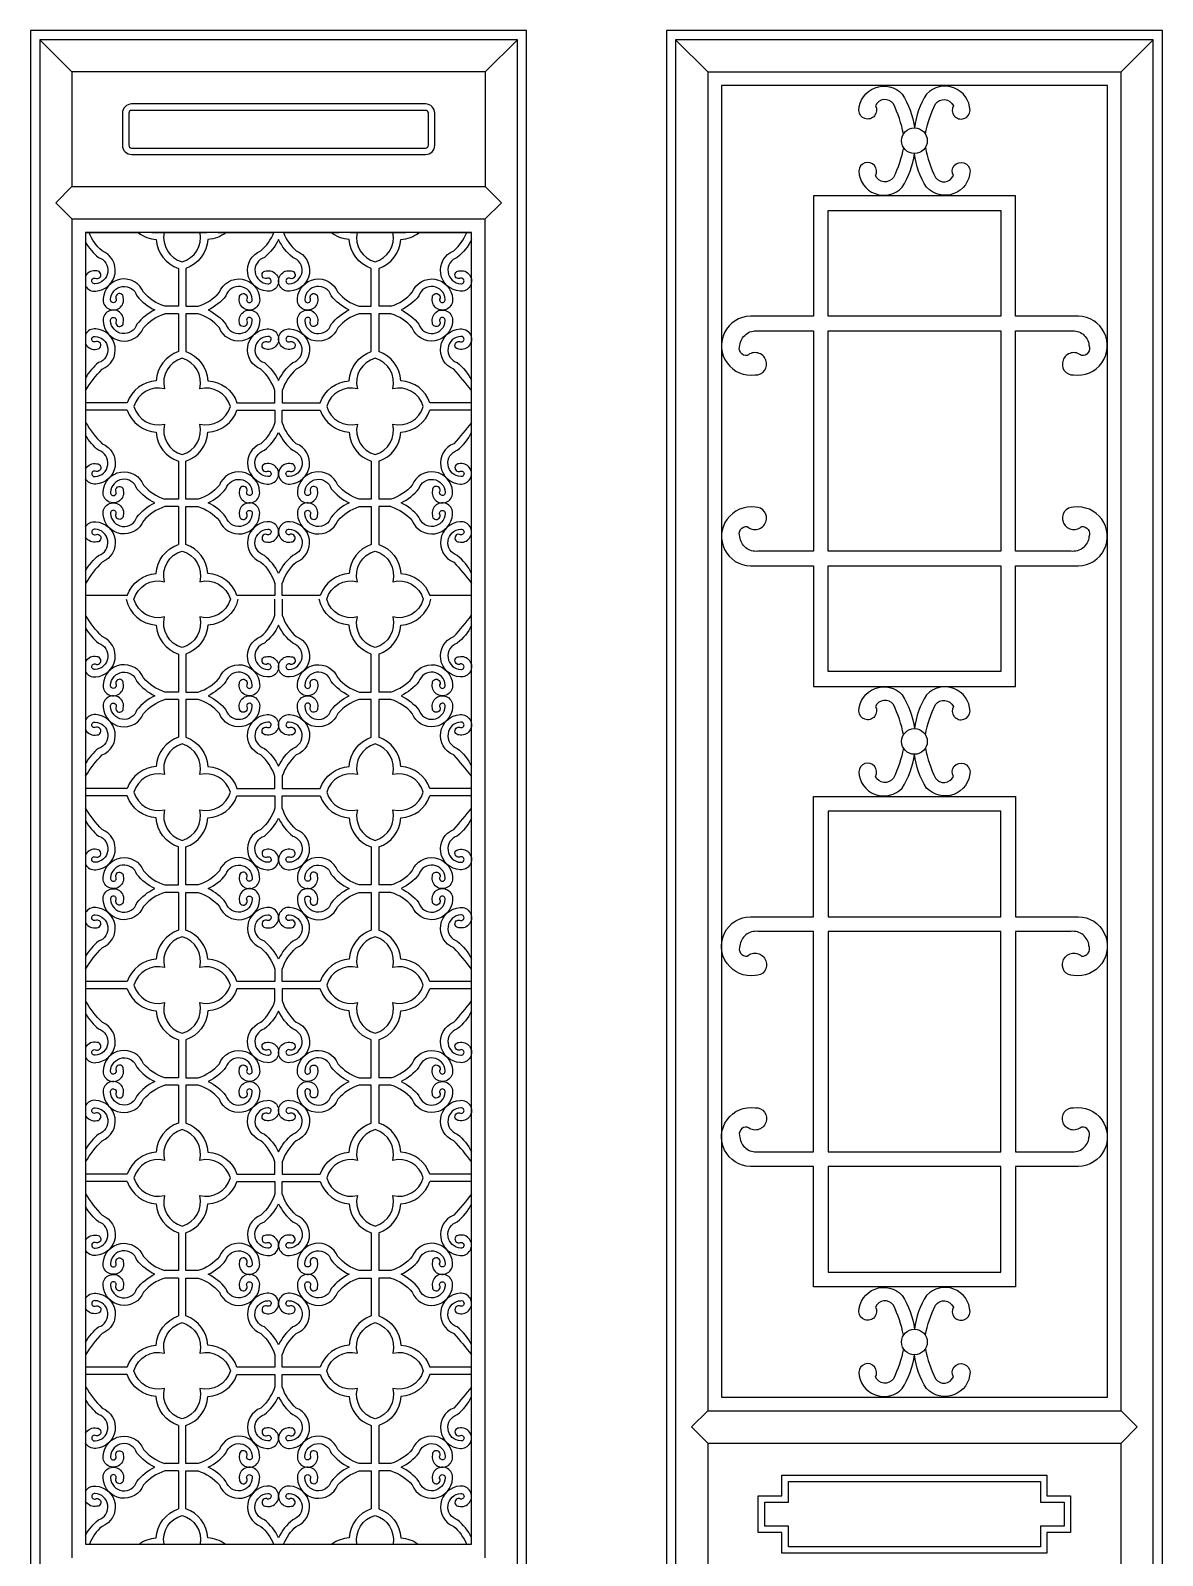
# Model space of a CAD drawing. Extents: x -66030 to 95157, y -13132 to 45879.
# Drawn here: x -45291 to -44059, y 32788 to 34449 of the extents above; entities that cross this region are included whole.
import ezdxf

# ---------------------------------------------------------------- set-up
doc = ezdxf.new("R2010")
doc.units = 0
doc.header["$LTSCALE"] = 100
doc.header["$MEASUREMENT"] = 0
for name, color, linetype in [('3', 11, 'CONTINUOUS'), ('4', 121, 'CONTINUOUS'), ('7', 105, 'CONTINUOUS')]:
    doc.layers.add(name, color=color, linetype=linetype)

msp = doc.modelspace()

# ---------------------------------------------------------------- linework, layer by layer
at = {"layer": '3'}
for p, q in [((-45281.3, 34438.9), (-45246.3, 34403.9)), ((-44796.3, 34403.9), (-44761.3, 34438.9)), ((-44589.2, 34438.9), (-44554.2, 34403.9)), ((-44104.2, 34403.9), (-44069.2, 34438.9)), ((-45246.3, 34278.9), (-45263.8, 34261.4)), ((-44796.3, 34278.9), (-44778.8, 34261.4)), ((-45263.8, 34261.4), (-45246.3, 34243.9)), ((-44796.3, 34243.9), (-44778.8, 34261.4)), ((-45231.3, 34228.9), (-45171.3, 34228.9)), ((-45159.3, 34228.9), (-45171.3, 34228.9)), ((-45159.3, 34228.9), (-45099.3, 34228.9)), ((-45087.3, 34228.9), (-45027.3, 34228.9)), ((-45015.3, 34228.9), (-44955.3, 34228.9)), ((-44943.3, 34228.9), (-44883.3, 34228.9)), ((-44871.3, 34228.9), (-44811.3, 34228.9)), ((-45130.4, 34189.9), (-45130.4, 34148.6)), ((-44912.3, 34189.9), (-44912.3, 34148.6)), ((-45130.4, 34148.6), (-45145.2, 34148.6)), ((-45130.4, 34140.5), (-45145.2, 34140.5)), ((-45130.4, 34140.5), (-45130.4, 34099.3)), ((-44899, 34148.6), (-44912.3, 34148.6)), ((-44912.3, 34140.5), (-44912.3, 34099.3)), ((-44899, 34140.5), (-44912.3, 34140.5)), ((-45186, 34043.6), (-45231.3, 34043.6)), ((-44811.3, 34043.6), (-44856.6, 34043.6)), ((-45186, 34035.5), (-45231.3, 34035.5)), ((-44811.3, 34035.5), (-44856.6, 34035.5)), ((-45130.4, 33979.9), (-45130.4, 33938.6)), ((-44912.3, 33979.9), (-44912.3, 33938.6)), ((-45130.4, 33938.6), (-45145.2, 33938.6)), ((-45130.4, 33930.5), (-45145.2, 33930.5)), ((-45130.4, 33930.5), (-45130.4, 33889.3)), ((-44899, 33938.6), (-44912.3, 33938.6)), ((-44912.3, 33930.5), (-44912.3, 33889.3)), ((-44899, 33930.5), (-44912.3, 33930.5)), ((-45186, 33833.6), (-45231.3, 33833.6)), ((-44811.3, 33833.6), (-44856.6, 33833.6)), ((-44912.3, 33769.9), (-44912.3, 33728.6)), ((-44235.2, 33750.8), (-44423.2, 33750.8)), ((-44899, 33728.6), (-44912.3, 33728.6)), ((-45130.4, 33720.5), (-45145.2, 33720.5)), ((-45130.4, 33720.5), (-45130.4, 33679.3)), ((-44912.3, 33720.5), (-44912.3, 33679.3)), ((-44899, 33720.5), (-44912.3, 33720.5)), ((-45186, 33623.6), (-45231.3, 33623.6)), ((-44811.3, 33623.6), (-44856.6, 33623.6)), ((-44811.3, 33615.5), (-44856.6, 33615.5)), ((-44235.2, 33599), (-44423.2, 33599)), ((-44912.3, 33559.9), (-44912.3, 33518.6)), ((-45130.4, 33510.5), (-45145.2, 33510.5)), ((-45130.4, 33510.5), (-45130.4, 33469.3)), ((-44899, 33518.6), (-44912.3, 33518.6)), ((-44899, 33510.5), (-44912.3, 33510.5)), ((-44912.3, 33510.5), (-44912.3, 33469.3)), ((-45186, 33413.6), (-45231.3, 33413.6)), ((-44811.3, 33413.6), (-44856.6, 33413.6)), ((-45186, 33405.5), (-45231.3, 33405.5)), ((-44811.3, 33405.5), (-44856.6, 33405.5)), ((-45130.4, 33349.9), (-45130.4, 33308.6)), ((-44912.3, 33349.9), (-44912.3, 33308.6)), ((-45130.4, 33308.6), (-45145.2, 33308.6)), ((-45130.4, 33300.5), (-45145.2, 33300.5)), ((-45130.4, 33300.5), (-45130.4, 33259.3)), ((-44899, 33308.6), (-44912.3, 33308.6)), ((-44899, 33300.5), (-44912.3, 33300.5)), ((-44912.3, 33300.5), (-44912.3, 33259.3)), ((-45186, 33203.6), (-45231.3, 33203.6)), ((-45186, 33195.5), (-45231.3, 33195.5)), ((-44811.3, 33203.6), (-44856.6, 33203.6)), ((-44811.3, 33195.5), (-44856.6, 33195.5)), ((-45130.4, 33139.9), (-45130.4, 33098.6)), ((-44912.3, 33139.9), (-44912.3, 33098.6)), ((-45130.4, 33098.6), (-45145.2, 33098.6)), ((-44899, 33098.6), (-44912.3, 33098.6)), ((-45130.4, 33090.5), (-45145.2, 33090.5)), ((-45130.4, 33090.5), (-45130.4, 33049.3)), ((-44899, 33090.5), (-44912.3, 33090.5)), ((-44912.3, 33090.5), (-44912.3, 33049.3)), ((-45186, 32993.6), (-45231.3, 32993.6)), ((-45186, 32985.5), (-45231.3, 32985.5)), ((-44811.3, 32993.6), (-44856.6, 32993.6)), ((-44811.3, 32985.5), (-44856.6, 32985.5)), ((-44571.7, 32928.4), (-44554.2, 32945.9)), ((-44104.2, 32945.9), (-44086.7, 32928.4)), ((-45130.4, 32929.9), (-45130.4, 32888.6)), ((-44912.3, 32929.9), (-44912.3, 32888.6)), ((-44554.2, 32910.9), (-44571.7, 32928.4)), ((-44104.2, 32910.9), (-44086.7, 32928.4)), ((-45130.4, 32888.6), (-45145.2, 32888.6)), ((-45130.4, 32880.5), (-45145.2, 32880.5)), ((-45130.4, 32880.5), (-45130.4, 32839.3)), ((-44899, 32888.6), (-44912.3, 32888.6)), ((-44912.3, 32880.5), (-44912.3, 32839.3)), ((-44899, 32880.5), (-44912.3, 32880.5))]:
    msp.add_line(p, q, dxfattribs=at)
for points in [[(-45281.3, 31878.9), (-44761.3, 31878.9), (-44761.3, 34438.9), (-45281.3, 34438.9)], [(-44589.2, 31878.9), (-44069.2, 31878.9), (-44069.2, 34438.9), (-44589.2, 34438.9)], [(-44423.2, 34137.9), (-44423.2, 34252.9), (-44235.2, 34252.9), (-44235.2, 34137.9)], [(-44423.2, 33881.9), (-44423.2, 34121.9), (-44235.2, 34121.9), (-44235.2, 33881.9)], [(-44423.2, 33468), (-44423.2, 33228), (-44235.2, 33228), (-44235.2, 33468)], [(-44423.2, 33212), (-44423.2, 33096.9), (-44235.2, 33096.9), (-44235.2, 33212)], [(-44185, 32875.9), (-44185, 32853.4), (-44159.2, 32853.4), (-44159.2, 32813.4), (-44185, 32813.4), (-44185, 32790.9), (-44473.4, 32790.9), (-44473.4, 32813.4), (-44499.2, 32813.4), (-44499.2, 32853.4), (-44473.4, 32853.4), (-44473.4, 32875.9)], [(-44192, 32868.9), (-44192, 32846.4), (-44166.2, 32846.4), (-44166.2, 32820.4), (-44192, 32820.4), (-44192, 32797.9), (-44466.4, 32797.9), (-44466.4, 32820.4), (-44492.2, 32820.4), (-44492.2, 32846.4), (-44466.4, 32846.4), (-44466.4, 32868.9)]]:
    msp.add_lwpolyline(points, close=True, dxfattribs=at)
for points in [[(-44341.1, 34336.3, 0.06382), (-44352.1, 34369.1, 0.574785), (-44371.6, 34367, -1.271414), (-44389.7, 34361.8, -0.669213), (-44342.5, 34379.7, -0.111592), (-44329.2, 34342.9)], [(-44317.3, 34336.3, -0.06382), (-44306.3, 34369.1, -0.574785), (-44286.8, 34367, 1.271414), (-44268.7, 34361.8, 0.669213), (-44315.9, 34379.7, 0.111592), (-44329.2, 34342.9, 0.119084)], [(-44341.1, 34321.5, -0.06382), (-44352.1, 34288.7, -0.574785), (-44371.6, 34290.9, 1.271414), (-44389.7, 34296, 0.669213), (-44342.5, 34278.2, 0.111592), (-44329.2, 34314.9)], [(-44317.3, 34321.5, 0.06382), (-44306.3, 34288.7, 0.574785), (-44286.8, 34290.9, -1.271414), (-44268.7, 34296, -0.669213), (-44315.9, 34278.2, -0.111592), (-44329.2, 34314.9, -0.119084)], [(-45231.3, 34170.7, 0.298785), (-45220.4, 34165.1, 0.803395), (-45213.5, 34209, -0.120483), (-45227.6, 34228.9)], [(-45174.2, 34228.9, 0.152301), (-45154.4, 34221.5, 0.305286), (-45130.4, 34189.9)], [(-45145.9, 34228.9, 0.392321), (-45126.3, 34197.1, 0.392321), (-45106.8, 34228.9, 0.392321)], [(-45078.4, 34228.9, -0.152301), (-45098.3, 34221.5, -0.305286), (-45122.3, 34189.9), (-45122.3, 34148.6), (-45109, 34148.6, 0.144679), (-45085.8, 34163.9, -0.803395), (-45041.9, 34157, -1.186993), (-45063.9, 34158.2, -1.306745), (-45056, 34156.4, 1.219827), (-45050, 34156.2, 0.838717), (-45078.6, 34160, -0.113963), (-45098, 34144.6, -0.113963), (-45078.6, 34129.1, 0.838717), (-45050, 34132.9, 1.219827), (-45056, 34132.7, -1.306745), (-45063.9, 34130.9, -1.186993), (-45041.9, 34132.1, -0.803395), (-45085.8, 34125.2, 0.147846), (-45109, 34140.5), (-45122.3, 34140.5), (-45122.3, 34099.3, -0.305286), (-45098.3, 34067.6, -0.305286), (-45066.6, 34043.6), (-45025.4, 34043.6), (-45025.4, 34056.9, 0.137558), (-45040.7, 34080.1, -0.803395), (-45033.7, 34124, -1.186993), (-45035, 34102, -1.306745), (-45033.2, 34109.9, 1.219827), (-45033, 34115.9, 0.838717), (-45036.8, 34087.3, -0.113963), (-45021.3, 34067.8, -0.113963), (-45005.9, 34087.3, 0.838717), (-45009.7, 34115.9, 1.219827), (-45009.5, 34109.9, -1.306745), (-45007.6, 34102, -1.186993), (-45008.9, 34124, -0.803395), (-45002, 34080.1, 0.137558), (-45017.3, 34056.9), (-45017.3, 34043.6), (-44976, 34043.6, -0.305286), (-44944.4, 34067.6, -0.305286), (-44920.4, 34099.3), (-44920.4, 34140.5), (-44933.7, 34140.5, 0.137558), (-44956.8, 34125.2, -0.803395), (-45000.8, 34132.1, -1.186993), (-44978.8, 34130.9, -1.306745), (-44986.6, 34132.7, 1.219827), (-44992.7, 34132.9, 0.838717), (-44964, 34129.1, -0.113963), (-44944.6, 34144.6, -0.113963), (-44964, 34160, 0.838717), (-44992.7, 34156.2, 1.219827), (-44986.6, 34156.4, -1.306745), (-44978.8, 34158.2, -1.186993), (-45000.8, 34157, -0.803395), (-44956.8, 34163.9, 0.137755), (-44933.7, 34148.6), (-44920.4, 34148.6), (-44920.4, 34189.9, -0.305286), (-44944.4, 34221.5, -0.152301), (-44964.2, 34228.9, -0.152301)], [(-45016.1, 34228.9, 0.120483), (-45002, 34209, -0.803395), (-45008.9, 34165.1, -1.186993), (-45007.6, 34187.1, -1.306745), (-45009.5, 34179.2, 1.219827), (-45009.7, 34173.2, 0.838717), (-45005.9, 34201.8, -0.113963), (-45021.3, 34221.3, -0.113963), (-45036.8, 34201.8, 0.838717), (-45033, 34173.2, 1.219827), (-45033.2, 34179.2, -1.306745), (-45035, 34187.1, -1.186993), (-45033.7, 34165.1, -0.803395), (-45040.7, 34209, 0.120483), (-45026.5, 34228.9)], [(-44935.9, 34228.9, 0.392321), (-44916.3, 34197.1, 0.392321), (-44896.8, 34228.9, 0.392321)], [(-44912.3, 34189.9, 0.305286), (-44888.3, 34221.5, 0.152301), (-44868.4, 34228.9, 0.152301)], [(-44811.3, 34221.3, -0.113963), (-44826.8, 34201.8, 0.838717), (-44823, 34173.2, 1.219827), (-44823.2, 34179.2, -1.306745), (-44825, 34187.1, -1.186993), (-44823.7, 34165.1, -0.803395), (-44830.7, 34209, 0.120483), (-44816.5, 34228.9, 0.120483)], [(-45231.3, 34218.4, 0.099179), (-45217.3, 34201.8, -0.838717), (-45221.1, 34173.2, -1.219827), (-45220.9, 34179.2, 1.306745), (-45219.1, 34187.1, 0.33091), (-45231.3, 34181.8, 0.33091)], [(-45145.2, 34148.6, -0.137558), (-45168.3, 34163.9, 0.803395), (-45212.2, 34157, 1.186993), (-45190.3, 34158.2, 1.306745), (-45198.1, 34156.4, -1.219827), (-45204.2, 34156.2, -0.838717), (-45175.5, 34160, 0.113963), (-45156.1, 34144.6, 0.113963), (-45175.5, 34129.1, -0.838717), (-45204.2, 34132.9, -1.219827), (-45198.1, 34132.7, 1.306745), (-45190.3, 34130.9, 1.186993), (-45212.2, 34132.1, 0.803395), (-45168.3, 34125.2, -0.137558), (-45145.2, 34140.5, -0.137558)], [(-44899, 34148.6, 0.137558), (-44875.8, 34163.9, -0.803395), (-44831.9, 34157, -1.186993), (-44853.9, 34158.2, -1.306745), (-44846, 34156.4, 1.219827), (-44840, 34156.2, 0.838717), (-44868.6, 34160, -0.113963), (-44888, 34144.6, -0.113963), (-44868.6, 34129.1, 0.838717), (-44840, 34132.9, 1.219827), (-44846, 34132.7, -1.306745), (-44853.9, 34130.9, -1.186993), (-44831.9, 34132.1, -0.803395), (-44875.8, 34125.2, 0.137558), (-44899, 34140.5, 0.137558)], [(-45231.3, 34056.9, -0.06093), (-45213.5, 34080.1, 0.803395), (-45220.4, 34124, 0.298785), (-45231.3, 34118.4, 0.298785)], [(-44811.3, 34056.9, 0.023158), (-44830.7, 34080.1, -0.803395), (-44823.7, 34124, -1.186993), (-44825, 34102, -1.306745), (-44823.2, 34109.9, 1.219827), (-44823, 34115.9, 0.838717), (-44826.8, 34087.3, -0.113963), (-44811.3, 34067.8)], [(-45231.3, 34107.3, 0.33091), (-45219.1, 34102, 1.306745), (-45220.9, 34109.9, -1.219827), (-45221.1, 34115.9, -0.838717), (-45217.3, 34087.3, 0.099179), (-45231.3, 34070.7)], [(-45130.4, 34099.3, 0.305286), (-45154.4, 34067.6, 0.305286), (-45186, 34043.6)], [(-44856.6, 34043.6, 0.305286), (-44888.3, 34067.6, 0.305286), (-44912.3, 34099.3)], [(-45186, 34035.5, 0.305286), (-45154.4, 34011.5, 0.305286), (-45130.4, 33979.9)], [(-44912.3, 33979.9, 0.305286), (-44888.3, 34011.5, 0.305286), (-44856.6, 34035.5, 0.305286)], [(-45231.3, 34022.2, 0.06093), (-45213.5, 33999, -0.803395), (-45220.4, 33955.1, -0.298785), (-45231.3, 33960.7, -0.298785)], [(-45231.3, 33971.8, -0.33091), (-45219.1, 33977.1, -1.306745), (-45220.9, 33969.2, 1.219827), (-45221.1, 33963.2, 0.838717), (-45217.3, 33991.8, -0.099179), (-45231.3, 34008.4)], [(-44811.3, 34022.2, -0.023158), (-44830.7, 33999, 0.803395), (-44823.7, 33955.1, 1.186993), (-44825, 33977.1, 1.306745), (-44823.2, 33969.2, -1.219827), (-44823, 33963.2, -0.838717), (-44826.8, 33991.8, 0.113963), (-44811.3, 34011.3)], [(-45145.2, 33930.5, 0.137558), (-45168.3, 33915.2, -0.803395), (-45212.2, 33922.1, -1.186993), (-45190.3, 33920.9, -1.306745), (-45198.1, 33922.7, 1.219827), (-45204.2, 33922.9, 0.838717), (-45175.5, 33919.1, -0.113963), (-45156.1, 33934.6, -0.113963), (-45175.5, 33950, 0.838717), (-45204.2, 33946.2, 1.219827), (-45198.1, 33946.4, -1.306745), (-45190.3, 33948.2, -1.186993), (-45212.2, 33947, -0.803395), (-45168.3, 33953.9, 0.137558), (-45145.2, 33938.6, 0.137558)], [(-44899, 33930.5, -0.137558), (-44875.8, 33915.2, 0.803395), (-44831.9, 33922.1, 1.186993), (-44853.9, 33920.9, 1.306745), (-44846, 33922.7, -1.219827), (-44840, 33922.9, -0.838717), (-44868.6, 33919.1, 0.113963), (-44888, 33934.6, 0.113963), (-44868.6, 33950, -0.838717), (-44840, 33946.2, -1.219827), (-44846, 33946.4, 1.306745), (-44853.9, 33948.2, 1.186993), (-44831.9, 33947, 0.803395), (-44875.8, 33953.9, -0.137558), (-44899, 33938.6, -0.137558)], [(-45231.3, 33908.4, -0.298785), (-45220.4, 33914, -0.803395), (-45213.5, 33870.1, 0.06093), (-45231.3, 33846.9)], [(-44811.3, 33857.8, 0.113963), (-44826.8, 33877.3, -0.838717), (-44823, 33905.9, -1.219827), (-44823.2, 33899.9, 1.306745), (-44825, 33892, 1.186993), (-44823.7, 33914, 0.803395), (-44830.7, 33870.1, -0.023158), (-44811.3, 33846.9)], [(-45231.3, 33860.7, -0.099179), (-45217.3, 33877.3, 0.838717), (-45221.1, 33905.9, 1.219827), (-45220.9, 33899.9, -1.306745), (-45219.1, 33892, -0.33091), (-45231.3, 33897.3, -0.33091)], [(-45186, 33833.6, -0.305286), (-45154.4, 33857.6, -0.305286), (-45130.4, 33889.3, -0.305286)], [(-44912.3, 33889.3, -0.305286), (-44888.3, 33857.6, -0.305286), (-44856.6, 33833.6)], [(-45187.1, 33829.6, 0.337804), (-45154.4, 33801.5, 0.305286), (-45130.4, 33769.9), (-45130.4, 33728.6), (-45145.2, 33728.6, -0.137558), (-45168.3, 33743.9, 0.803395), (-45212.2, 33737, 1.186993), (-45190.3, 33738.2, 1.306745), (-45198.1, 33736.4, -1.219827), (-45204.2, 33736.2, -0.838717), (-45175.5, 33740, 0.113963), (-45156.1, 33724.6, 0.113963), (-45175.5, 33709.1, -0.838717), (-45204.2, 33712.9, -1.219827), (-45198.1, 33712.7, 1.306745), (-45190.3, 33710.9, 1.186993), (-45212.2, 33712.1, 0.803395), (-45168.3, 33705.2, -0.137558), (-45145.2, 33720.5)], [(-45065.5, 33829.6, -0.337804), (-45098.3, 33801.5, -0.305286), (-45122.3, 33769.9), (-45122.3, 33728.6), (-45109, 33728.6, 0.144679), (-45085.8, 33743.9, -0.803395), (-45041.9, 33737, -1.186993), (-45063.9, 33738.2, -1.306745), (-45056, 33736.4, 1.219827), (-45050, 33736.2, 0.838717), (-45078.6, 33740, -0.113963), (-45098, 33724.6, -0.113963), (-45078.6, 33709.1, 0.838717), (-45050, 33712.9, 1.219827), (-45056, 33712.7, -1.306745), (-45063.9, 33710.9, -1.186993), (-45041.9, 33712.1, -0.803395), (-45085.8, 33705.2, 0.147846), (-45109, 33720.5), (-45122.3, 33720.5), (-45122.3, 33679.3, -0.305286), (-45098.3, 33647.6, -0.305286), (-45066.6, 33623.6), (-45025.4, 33623.6), (-45025.4, 33636.9, 0.137558), (-45040.7, 33660.1, -0.803395), (-45033.7, 33704, -1.186993), (-45035, 33682, -1.306745), (-45033.2, 33689.9, 1.219827), (-45033, 33695.9, 0.838717), (-45036.8, 33667.3, -0.113963), (-45021.3, 33647.8, -0.113963), (-45005.9, 33667.3, 0.838717), (-45009.7, 33695.9, 1.219827), (-45009.5, 33689.9, -1.306745), (-45007.6, 33682, -1.186993), (-45008.9, 33704, -0.803395), (-45002, 33660.1, 0.137558), (-45017.3, 33636.9), (-45017.3, 33623.6), (-44976, 33623.6, -0.305286), (-44944.4, 33647.6, -0.305286), (-44920.4, 33679.3), (-44920.4, 33720.5), (-44933.7, 33720.5, 0.137558), (-44956.8, 33705.2, -0.803395), (-45000.8, 33712.1, -1.186993), (-44978.8, 33710.9, -1.306745), (-44986.6, 33712.7, 1.219827), (-44992.7, 33712.9, 0.838717), (-44964, 33709.1, -0.113963), (-44944.6, 33724.6, -0.113963), (-44964, 33740, 0.838717), (-44992.7, 33736.2, 1.219827), (-44986.6, 33736.4, -1.306745), (-44978.8, 33738.2, -1.186993), (-45000.8, 33737, -0.803395), (-44956.8, 33743.9, 0.137755), (-44933.7, 33728.6), (-44920.4, 33728.6), (-44920.4, 33769.9, -0.305286), (-44944.4, 33801.5, -0.337804), (-44977.1, 33829.6)], [(-45017.3, 33829.6), (-45017.3, 33812.2, 0.137558), (-45002, 33789, -0.803395), (-45008.9, 33745.1, -1.186993), (-45007.6, 33767.1, -1.306745), (-45009.5, 33759.2, 1.219827), (-45009.7, 33753.2, 0.838717), (-45005.9, 33781.8, -0.113963), (-45021.3, 33801.3, -0.113963), (-45036.8, 33781.8, 0.838717), (-45033, 33753.2, 1.219827), (-45033.2, 33759.2, -1.306745), (-45035, 33767.1, -1.186993), (-45033.7, 33745.1, -0.803395), (-45040.7, 33789, 0.137558), (-45025.4, 33812.2), (-45025.4, 33829.6)], [(-44912.3, 33769.9, 0.305286), (-44888.3, 33801.5, 0.337804), (-44855.5, 33829.6)], [(-45231.3, 33750.7, 0.298785), (-45220.4, 33745.1, 0.803395), (-45213.5, 33789, -0.06093), (-45231.3, 33812.2)], [(-44811.3, 33801.3, -0.113963), (-44826.8, 33781.8, 0.838717), (-44823, 33753.2, 1.219827), (-44823.2, 33759.2, -1.306745), (-44825, 33767.1, -1.186993), (-44823.7, 33745.1, -0.803395), (-44830.7, 33789, 0.023158), (-44811.3, 33812.2)], [(-45231.3, 33798.4, 0.099179), (-45217.3, 33781.8, -0.838717), (-45221.1, 33753.2, -1.219827), (-45220.9, 33759.2, 1.306745), (-45219.1, 33767.1, 0.33091), (-45231.3, 33761.8)], [(-44899, 33728.6, 0.137558), (-44875.8, 33743.9, -0.803395), (-44831.9, 33737, -1.186993), (-44853.9, 33738.2, -1.306745), (-44846, 33736.4, 1.219827), (-44840, 33736.2, 0.838717), (-44868.6, 33740, -0.113963), (-44888, 33724.6, -0.113963), (-44868.6, 33709.1, 0.838717), (-44840, 33712.9, 1.219827), (-44846, 33712.7, -1.306745), (-44853.9, 33710.9, -1.186993), (-44831.9, 33712.1, -0.803395), (-44875.8, 33705.2, 0.137558), (-44899, 33720.5, 0.137558)], [(-44811.3, 33755.8, -0.020606), (-44811.3, 33756.7)], [(-44341.1, 33682.2, 0.06382), (-44352.1, 33715, 0.574785), (-44371.6, 33712.9, -1.271414), (-44389.7, 33707.7, -0.669213), (-44342.5, 33725.6, -0.111592), (-44329.2, 33688.8)], [(-44317.3, 33682.2, -0.06382), (-44306.3, 33715, -0.574785), (-44286.8, 33712.9, 1.271414), (-44268.7, 33707.7, 0.669213), (-44315.9, 33725.6, 0.111592), (-44329.2, 33688.8, 0.119084)], [(-45231.3, 33636.9, -0.06093), (-45213.5, 33660.1, 0.803395), (-45220.4, 33704, 0.298785), (-45231.3, 33698.4, 0.298785)], [(-45231.3, 33687.3, 0.33091), (-45219.1, 33682, 1.306745), (-45220.9, 33689.9, -1.219827), (-45221.1, 33695.9, -0.838717), (-45217.3, 33667.3, 0.099179), (-45231.3, 33650.7)], [(-44811.3, 33636.9, 0.023158), (-44830.7, 33660.1, -0.803395), (-44823.7, 33704, -1.186993), (-44825, 33682, -1.306745), (-44823.2, 33689.9, 1.219827), (-44823, 33695.9, 0.838717), (-44826.8, 33667.3, -0.113963), (-44811.3, 33647.8)], [(-45130.4, 33679.3, 0.305286), (-45154.4, 33647.6, 0.305286), (-45186, 33623.6, 0.305286)], [(-44856.6, 33623.6, 0.305286), (-44888.3, 33647.6, 0.305286), (-44912.3, 33679.3, 0.305286)], [(-44341.1, 33667.5, -0.06382), (-44352.1, 33634.7, -0.574785), (-44371.6, 33636.8, 1.271414), (-44389.7, 33641.9, 0.669213), (-44342.5, 33624.1, 0.111592), (-44329.2, 33660.8)], [(-44317.3, 33667.5, 0.06382), (-44306.3, 33634.7, 0.574785), (-44286.8, 33636.8, -1.271414), (-44268.7, 33641.9, -0.669213), (-44315.9, 33624.1, -0.111592), (-44329.2, 33660.8, -0.119084)], [(-45145.2, 33510.5, 0.137558), (-45168.3, 33495.2, -0.803395), (-45212.2, 33502.1, -1.186993), (-45190.3, 33500.9, -1.306745), (-45198.1, 33502.7, 1.219827), (-45204.2, 33502.9, 0.838717), (-45175.5, 33499.1, -0.113963), (-45156.1, 33514.6, -0.113963), (-45175.5, 33530, 0.838717), (-45204.2, 33526.2, 1.219827), (-45198.1, 33526.4, -1.306745), (-45190.3, 33528.2, -1.186993), (-45212.2, 33527, -0.803395), (-45168.3, 33533.9, 0.137558), (-45145.2, 33518.6), (-45130.4, 33518.6), (-45130.4, 33559.9, -0.305286), (-45154.4, 33591.5, -0.305286), (-45186, 33615.5), (-45231.3, 33615.5)], [(-44912.3, 33559.9, 0.305286), (-44888.3, 33591.5, 0.305286), (-44856.6, 33615.5, 0.305286)], [(-45231.3, 33540.7, 0.298785), (-45220.4, 33535.1, 0.803395), (-45213.5, 33579, -0.06093), (-45231.3, 33602.2)], [(-44811.3, 33591.3, -0.113963), (-44826.8, 33571.8, 0.838717), (-44823, 33543.2, 1.219827), (-44823.2, 33549.2, -1.306745), (-44825, 33557.1, -1.186993), (-44823.7, 33535.1, -0.803395), (-44830.7, 33579, 0.023158), (-44811.3, 33602.2)], [(-45231.3, 33588.4, 0.099179), (-45217.3, 33571.8, -0.838717), (-45221.1, 33543.2, -1.219827), (-45220.9, 33549.2, 1.306745), (-45219.1, 33557.1, 0.33091), (-45231.3, 33551.8)], [(-44899, 33518.6, 0.137558), (-44875.8, 33533.9, -0.803395), (-44831.9, 33527, -1.186993), (-44853.9, 33528.2, -1.306745), (-44846, 33526.4, 1.219827), (-44840, 33526.2, 0.838717), (-44868.6, 33530, -0.113963), (-44888, 33514.6, -0.113963), (-44868.6, 33499.1, 0.838717), (-44840, 33502.9, 1.219827), (-44846, 33502.7, -1.306745), (-44853.9, 33500.9, -1.186993), (-44831.9, 33502.1, -0.803395), (-44875.8, 33495.2, 0.137558), (-44899, 33510.5, 0.137558)], [(-44811.3, 33545.8, -0.020606), (-44811.3, 33546.7)], [(-45231.3, 33426.9, -0.06093), (-45213.5, 33450.1, 0.803395), (-45220.4, 33494, 0.298785), (-45231.3, 33488.4, 0.298785)], [(-44811.3, 33426.9, 0.023158), (-44830.7, 33450.1, -0.803395), (-44823.7, 33494, -1.186993), (-44825, 33472, -1.306745), (-44823.2, 33479.9, 1.219827), (-44823, 33485.9, 0.838717), (-44826.8, 33457.3, -0.113963), (-44811.3, 33437.8)], [(-45231.3, 33477.3, 0.33091), (-45219.1, 33472, 1.306745), (-45220.9, 33479.9, -1.219827), (-45221.1, 33485.9, -0.838717), (-45217.3, 33457.3, 0.099179), (-45231.3, 33440.7)], [(-45130.4, 33469.3, 0.305286), (-45154.4, 33437.6, 0.305286), (-45186, 33413.6)], [(-44856.6, 33413.6, 0.305286), (-44888.3, 33437.6, 0.305286), (-44912.3, 33469.3)], [(-45186, 33405.5, 0.305286), (-45154.4, 33381.5, 0.305286), (-45130.4, 33349.9, 0.305286)], [(-44912.3, 33349.9, 0.305286), (-44888.3, 33381.5, 0.305286), (-44856.6, 33405.5)], [(-45231.3, 33330.7, 0.298785), (-45220.4, 33325.1, 0.803395), (-45213.5, 33369, -0.06093), (-45231.3, 33392.2)], [(-45231.3, 33378.4, 0.099179), (-45217.3, 33361.8, -0.838717), (-45221.1, 33333.2, -1.219827), (-45220.9, 33339.2, 1.306745), (-45219.1, 33347.1, 0.33091), (-45231.3, 33341.8)], [(-44811.3, 33381.3, -0.113963), (-44826.8, 33361.8, 0.838717), (-44823, 33333.2, 1.219827), (-44823.2, 33339.2, -1.306745), (-44825, 33347.1, -1.186993), (-44823.7, 33325.1, -0.803395), (-44830.7, 33369, 0.023158), (-44811.3, 33392.2)], [(-45145.2, 33308.6, -0.137558), (-45168.3, 33323.9, 0.803395), (-45212.2, 33317, 1.186993), (-45190.3, 33318.2, 1.306745), (-45198.1, 33316.4, -1.219827), (-45204.2, 33316.2, -0.838717), (-45175.5, 33320, 0.113963), (-45156.1, 33304.6, 0.113963), (-45175.5, 33289.1, -0.838717), (-45204.2, 33292.9, -1.219827), (-45198.1, 33292.7, 1.306745), (-45190.3, 33290.9, 1.186993), (-45212.2, 33292.1, 0.803395), (-45168.3, 33285.2, -0.137558), (-45145.2, 33300.5, -0.137558)], [(-44899, 33308.6, 0.137558), (-44875.8, 33323.9, -0.803395), (-44831.9, 33317, -1.186993), (-44853.9, 33318.2, -1.306745), (-44846, 33316.4, 1.219827), (-44840, 33316.2, 0.838717), (-44868.6, 33320, -0.113963), (-44888, 33304.6, -0.113963), (-44868.6, 33289.1, 0.838717), (-44840, 33292.9, 1.219827), (-44846, 33292.7, -1.306745), (-44853.9, 33290.9, -1.186993), (-44831.9, 33292.1, -0.803395), (-44875.8, 33285.2, 0.137558), (-44899, 33300.5, 0.137558)], [(-44811.3, 33335.8, -0.020606), (-44811.3, 33336.7)], [(-45231.3, 33216.9, -0.06093), (-45213.5, 33240.1, 0.803395), (-45220.4, 33284, 0.298785), (-45231.3, 33278.4, 0.298785)], [(-44811.3, 33216.9, 0.038449), (-44830.7, 33240.1, -0.803395), (-44823.7, 33284, -1.186993), (-44825, 33262, -1.306745), (-44823.2, 33269.9, 1.219827), (-44823, 33275.9, 0.838717), (-44826.8, 33247.3, -0.113963), (-44811.3, 33227.8)], [(-45231.3, 33267.3, 0.33091), (-45219.1, 33262, 1.306745), (-45220.9, 33269.9, -1.219827), (-45221.1, 33275.9, -0.838717), (-45217.3, 33247.3, 0.099179), (-45231.3, 33230.7)], [(-45130.4, 33259.3, 0.305286), (-45154.4, 33227.6, 0.305286), (-45186, 33203.6)], [(-44856.6, 33203.6, 0.305286), (-44888.3, 33227.6, 0.305286), (-44912.3, 33259.3)], [(-45186, 33195.5, 0.305286), (-45154.4, 33171.5, 0.305286), (-45130.4, 33139.9)], [(-44912.3, 33139.9, 0.305286), (-44888.3, 33171.5, 0.305286), (-44856.6, 33195.5, 0.305286)], [(-45231.3, 33182.2, 0.06093), (-45213.5, 33159, -0.803395), (-45220.4, 33115.1, -0.298785), (-45231.3, 33120.7, -0.298785)], [(-44811.3, 33182.2, -0.023158), (-44830.7, 33159, 0.803395), (-44823.7, 33115.1, 1.186993), (-44825, 33137.1, 1.306745), (-44823.2, 33129.2, -1.219827), (-44823, 33123.2, -0.838717), (-44826.8, 33151.8, 0.113963), (-44811.3, 33171.3)], [(-45231.3, 33131.8, -0.33091), (-45219.1, 33137.1, -1.306745), (-45220.9, 33129.2, 1.219827), (-45221.1, 33123.2, 0.838717), (-45217.3, 33151.8, -0.099179), (-45231.3, 33168.4, -0.099179)], [(-45145.2, 33090.5, 0.137558), (-45168.3, 33075.2, -0.803395), (-45212.2, 33082.1, -1.186993), (-45190.3, 33080.9, -1.306745), (-45198.1, 33082.7, 1.219827), (-45204.2, 33082.9, 0.838717), (-45175.5, 33079.1, -0.113963), (-45156.1, 33094.6, -0.113963), (-45175.5, 33110, 0.838717), (-45204.2, 33106.2, 1.219827), (-45198.1, 33106.4, -1.306745), (-45190.3, 33108.2, -1.186993), (-45212.2, 33107, -0.803395), (-45168.3, 33113.9, 0.137558), (-45145.2, 33098.6, 0.137558)], [(-44899, 33090.5, -0.137558), (-44875.8, 33075.2, 0.803395), (-44831.9, 33082.1, 1.186993), (-44853.9, 33080.9, 1.306745), (-44846, 33082.7, -1.219827), (-44840, 33082.9, -0.838717), (-44868.6, 33079.1, 0.113963), (-44888, 33094.6, 0.113963), (-44868.6, 33110, -0.838717), (-44840, 33106.2, -1.219827), (-44846, 33106.4, 1.306745), (-44853.9, 33108.2, 1.186993), (-44831.9, 33107, 0.803395), (-44875.8, 33113.9, -0.137558), (-44899, 33098.6, -0.137558)], [(-44341.1, 33028.3, 0.06382), (-44352.1, 33061.1, 0.574785), (-44371.6, 33059, -1.271414), (-44389.7, 33053.8, -0.669213), (-44342.5, 33071.7, -0.111592), (-44329.2, 33034.9)], [(-44317.3, 33028.3, -0.06382), (-44306.3, 33061.1, -0.574785), (-44286.8, 33059, 1.271414), (-44268.7, 33053.8, 0.669213), (-44315.9, 33071.7, 0.111592), (-44329.2, 33034.9, 0.119084)], [(-45231.3, 33068.4, -0.298785), (-45220.4, 33074, -0.803395), (-45213.5, 33030.1, 0.06093), (-45231.3, 33006.9)], [(-45231.3, 33020.7, -0.099179), (-45217.3, 33037.3, 0.838717), (-45221.1, 33065.9, 1.219827), (-45220.9, 33059.9, -1.306745), (-45219.1, 33052, -0.33091), (-45231.3, 33057.3, -0.33091)], [(-44811.3, 33017.8, 0.113963), (-44826.8, 33037.3, -0.838717), (-44823, 33065.9, -1.219827), (-44823.2, 33059.9, 1.306745), (-44825, 33052, 1.186993), (-44823.7, 33074, 0.803395), (-44830.7, 33030.1, -0.023158), (-44811.3, 33006.9)], [(-45186, 32993.6, -0.305286), (-45154.4, 33017.6, -0.305286), (-45130.4, 33049.3, -0.305286)], [(-44912.3, 33049.3, -0.305286), (-44888.3, 33017.6, -0.305286), (-44856.6, 32993.6)], [(-44341.1, 33013.5, -0.06382), (-44352.1, 32980.7, -0.574785), (-44371.6, 32982.9, 1.271414), (-44389.7, 32988, 0.669213), (-44342.5, 32970.2, 0.111592), (-44329.2, 33006.9)], [(-44317.3, 33013.5, 0.06382), (-44306.3, 32980.7, 0.574785), (-44286.8, 32982.9, -1.271414), (-44268.7, 32988, -0.669213), (-44315.9, 32970.2, -0.111592), (-44329.2, 33006.9, -0.119084)], [(-45130.4, 32929.9, -0.305286), (-45154.4, 32961.5, -0.305286), (-45186, 32985.5, -0.305286)], [(-45079.4, 32800.9, 0.143348), (-45098.3, 32807.6, 0.305286), (-45122.3, 32839.3), (-45122.3, 32880.5), (-45109, 32880.5, -0.144679), (-45085.8, 32865.2, 0.803395), (-45041.9, 32872.1, 1.186993), (-45063.9, 32870.9, 1.306745), (-45056, 32872.7, -1.219827), (-45050, 32872.9, -0.838717), (-45078.6, 32869.1, 0.113963), (-45098, 32884.6, 0.113963), (-45078.6, 32900, -0.838717), (-45050, 32896.2, -1.219827), (-45056, 32896.4, 1.306745), (-45063.9, 32898.2, 1.186993), (-45041.9, 32897, 0.803395), (-45085.8, 32903.9, -0.147846), (-45109, 32888.6), (-45122.3, 32888.6), (-45122.3, 32929.9, 0.305286), (-45098.3, 32961.5, 0.305286), (-45066.6, 32985.5), (-45025.4, 32985.5), (-45025.4, 32972.2, -0.137558), (-45040.7, 32949, 0.803395), (-45033.7, 32905.1, 1.186993), (-45035, 32927.1, 1.306745), (-45033.2, 32919.2, -1.219827), (-45033, 32913.2, -0.838717), (-45036.8, 32941.8, 0.113963), (-45021.3, 32961.3, 0.113963), (-45005.9, 32941.8, -0.838717), (-45009.7, 32913.2, -1.219827), (-45009.5, 32919.2, 1.306745), (-45007.6, 32927.1, 1.186993), (-45008.9, 32905.1, 0.803395), (-45002, 32949, -0.137558), (-45017.3, 32972.2), (-45017.3, 32985.5), (-44976, 32985.5, 0.305286), (-44944.4, 32961.5, 0.305286), (-44920.4, 32929.9), (-44920.4, 32888.6), (-44933.7, 32888.6, -0.137558), (-44956.8, 32903.9, 0.803395), (-45000.8, 32897, 1.186993), (-44978.8, 32898.2, 1.306745), (-44986.6, 32896.4, -1.219827), (-44992.7, 32896.2, -0.838717), (-44964, 32900, 0.113963), (-44944.6, 32884.6, 0.113963), (-44964, 32869.1, -0.838717), (-44992.7, 32872.9, -1.219827), (-44986.6, 32872.7, 1.306745), (-44978.8, 32870.9, 1.186993), (-45000.8, 32872.1, 0.803395), (-44956.8, 32865.2, -0.137755), (-44933.7, 32880.5), (-44920.4, 32880.5), (-44920.4, 32839.3, 0.305286), (-44944.4, 32807.6, 0.143348), (-44963.2, 32800.9)], [(-44856.6, 32985.5, -0.305286), (-44888.3, 32961.5, -0.305286), (-44912.3, 32929.9)], [(-45231.3, 32972.2, 0.06093), (-45213.5, 32949, -0.803395), (-45220.4, 32905.1, -0.298785), (-45231.3, 32910.7, -0.298785)], [(-44811.3, 32972.2, -0.023158), (-44830.7, 32949, 0.803395), (-44823.7, 32905.1, 1.186993), (-44825, 32927.1, 1.306745), (-44823.2, 32919.2, -1.219827), (-44823, 32913.2, -0.838717), (-44826.8, 32941.8, 0.113963), (-44811.3, 32961.3)], [(-45231.3, 32921.8, -0.33091), (-45219.1, 32927.1, -1.306745), (-45220.9, 32919.2, 1.219827), (-45221.1, 32913.2, 0.838717), (-45217.3, 32941.8, -0.099179), (-45231.3, 32958.4, -0.099179)], [(-45145.2, 32880.5, 0.137558), (-45168.3, 32865.2, -0.803395), (-45212.2, 32872.1, -1.186993), (-45190.3, 32870.9, -1.306745), (-45198.1, 32872.7, 1.219827), (-45204.2, 32872.9, 0.838717), (-45175.5, 32869.1, -0.113963), (-45156.1, 32884.6, -0.113963), (-45175.5, 32900, 0.838717), (-45204.2, 32896.2, 1.219827), (-45198.1, 32896.4, -1.306745), (-45190.3, 32898.2, -1.186993), (-45212.2, 32897, -0.803395), (-45168.3, 32903.9, 0.137558), (-45145.2, 32888.6, 0.137558)], [(-44899, 32880.5, -0.137558), (-44875.8, 32865.2, 0.803395), (-44831.9, 32872.1, 1.186993), (-44853.9, 32870.9, 1.306745), (-44846, 32872.7, -1.219827), (-44840, 32872.9, -0.838717), (-44868.6, 32869.1, 0.113963), (-44888, 32884.6, 0.113963), (-44868.6, 32900, -0.838717), (-44840, 32896.2, -1.219827), (-44846, 32896.4, 1.306745), (-44853.9, 32898.2, 1.186993), (-44831.9, 32897, 0.803395), (-44875.8, 32903.9, -0.137558), (-44899, 32888.6, -0.137558)], [(-45231.3, 32858.4, -0.298785), (-45220.4, 32864, -0.803395), (-45213.5, 32820.1, 0.116495), (-45227.3, 32800.9, 0.116495)], [(-45015.8, 32800.9, -0.116495), (-45002, 32820.1, 0.803395), (-45008.9, 32864, 1.186993), (-45007.6, 32842, 1.306745), (-45009.5, 32849.9, -1.219827), (-45009.7, 32855.9, -0.838717), (-45005.9, 32827.3, 0.113963), (-45021.3, 32807.8, 0.113963), (-45036.8, 32827.3, -0.838717), (-45033, 32855.9, -1.219827), (-45033.2, 32849.9, 1.306745), (-45035, 32842, 1.186993), (-45033.7, 32864, 0.803395), (-45040.7, 32820.1, -0.116495), (-45026.8, 32800.9, -0.116495)], [(-44811.3, 32807.8, 0.113963), (-44826.8, 32827.3, -0.838717), (-44823, 32855.9, -1.219827), (-44823.2, 32849.9, 1.306745), (-44825, 32842, 1.186993), (-44823.7, 32864, 0.803395), (-44830.7, 32820.1, -0.116495), (-44816.8, 32800.9, -0.116495)], [(-45231.3, 32810.7, -0.099179), (-45217.3, 32827.3, 0.838717), (-45221.1, 32855.9, 1.219827), (-45220.9, 32849.9, -1.306745), (-45219.1, 32842, -0.33091), (-45231.3, 32847.3, -0.33091)], [(-45173.2, 32800.9, -0.143348), (-45154.4, 32807.6, -0.305286), (-45130.4, 32839.3)], [(-45146, 32800.9, -0.38435), (-45126.3, 32832.1, -0.38435), (-45106.7, 32800.9)], [(-44936, 32800.9, -0.38435), (-44916.3, 32832.1, -0.38435), (-44896.7, 32800.9)], [(-44912.3, 32839.3, -0.305286), (-44888.3, 32807.6, -0.143348), (-44869.4, 32800.9, -0.143348)]]:
    msp.add_lwpolyline(points, format="xyb", dxfattribs=at)
for points in [[(-45181.3, 34313.9), (-44861.3, 34313.9, 0.414214), (-44851.3, 34323.9), (-44851.3, 34358.9, 0.414214), (-44861.3, 34368.9), (-45181.3, 34368.9, 0.414214), (-45191.3, 34358.9), (-45191.3, 34323.9, 0.414214)], [(-45181.3, 34320.9), (-44861.3, 34320.9, 0.414214), (-44858.3, 34323.9), (-44858.3, 34358.9, 0.414214), (-44861.3, 34361.9), (-45181.3, 34361.9, 0.414214), (-45184.3, 34358.9), (-45184.3, 34323.9, 0.414214)], [(-44439.2, 34137.9), (-44507.8, 34137.9, 1.060624), (-44502.5, 34073.9, 0.550477), (-44490.9, 34090, 0.533865), (-44511.1, 34094.9, -0.578179), (-44519.1, 34106.2, -0.416594), (-44499.7, 34121.9), (-44439.2, 34121.9), (-44439.2, 33881.9), (-44499.7, 33881.9, -0.416594), (-44519.1, 33897.6, -0.578179), (-44511.1, 33908.9, 0.533865), (-44490.9, 33913.8, 0.550477), (-44502.5, 33929.8, 1.060624), (-44507.8, 33865.9), (-44439.2, 33865.9), (-44439.2, 33734.8), (-44219.2, 33734.8), (-44219.2, 33865.9), (-44150.6, 33865.9, 1.060624), (-44155.9, 33929.8, 0.550477), (-44167.4, 33913.8, 0.533865), (-44147.3, 33908.9, -0.578179), (-44139.2, 33897.6, -0.416594), (-44158.7, 33881.9), (-44219.2, 33881.9), (-44219.2, 34121.9), (-44158.7, 34121.9, -0.416594), (-44139.2, 34106.2, -0.578179), (-44147.3, 34094.9, 0.533865), (-44167.4, 34090, 0.550477), (-44155.9, 34073.9, 1.060624), (-44150.6, 34137.9), (-44219.2, 34137.9), (-44219.2, 34268.9), (-44439.2, 34268.9)], [(-45145.5, 34058.7, 0.407829), (-45178.8, 34039.6, 0.407829), (-45145.5, 34020.4, 0.407829), (-45126.3, 33987.1, 0.407829), (-45107.1, 34020.4, 0.407829), (-45073.8, 34039.6, 0.407829), (-45107.1, 34058.7, 0.407829), (-45126.3, 34092.1, 0.407829)], [(-44935.5, 34058.7, 0.407829), (-44968.8, 34039.6, 0.407829), (-44935.5, 34020.4, 0.407829), (-44916.3, 33987.1, 0.407829), (-44897.1, 34020.4, 0.407829), (-44863.8, 34039.6, 0.407829), (-44897.1, 34058.7, 0.407829), (-44916.3, 34092.1, 0.407829)], [(-45025.4, 33833.6), (-45066.6, 33833.6, 0.305286), (-45098.3, 33857.6, 0.305286), (-45122.3, 33889.3), (-45122.3, 33930.5), (-45109, 33930.5, -0.144679), (-45085.8, 33915.2, 0.803395), (-45041.9, 33922.1, 1.186993), (-45063.9, 33920.9, 1.306745), (-45056, 33922.7, -1.219827), (-45050, 33922.9, -0.838717), (-45078.6, 33919.1, 0.113963), (-45098, 33934.6, 0.113963), (-45078.6, 33950, -0.838717), (-45050, 33946.2, -1.219827), (-45056, 33946.4, 1.306745), (-45063.9, 33948.2, 1.186993), (-45041.9, 33947, 0.803395), (-45085.8, 33953.9, -0.147846), (-45109, 33938.6), (-45122.3, 33938.6), (-45122.3, 33979.9, 0.305286), (-45098.3, 34011.5, 0.305286), (-45066.6, 34035.5), (-45025.4, 34035.5), (-45025.4, 34022.2, -0.137558), (-45040.7, 33999, 0.803395), (-45033.7, 33955.1, 1.186993), (-45035, 33977.1, 1.306745), (-45033.2, 33969.2, -1.219827), (-45033, 33963.2, -0.838717), (-45036.8, 33991.8, 0.113963), (-45021.3, 34011.3, 0.113963), (-45005.9, 33991.8, -0.838717), (-45009.7, 33963.2, -1.219827), (-45009.5, 33969.2, 1.306745), (-45007.6, 33977.1, 1.186993), (-45008.9, 33955.1, 0.803395), (-45002, 33999, -0.137558), (-45017.3, 34022.2), (-45017.3, 34035.5), (-44976, 34035.5, 0.305286), (-44944.4, 34011.5, 0.305286), (-44920.4, 33979.9), (-44920.4, 33938.6), (-44933.7, 33938.6, -0.137558), (-44956.8, 33953.9, 0.803395), (-45000.8, 33947, 1.186993), (-44978.8, 33948.2, 1.306745), (-44986.6, 33946.4, -1.219827), (-44992.7, 33946.2, -0.838717), (-44964, 33950, 0.113963), (-44944.6, 33934.6, 0.113963), (-44964, 33919.1, -0.838717), (-44992.7, 33922.9, -1.219827), (-44986.6, 33922.7, 1.306745), (-44978.8, 33920.9, 1.186993), (-45000.8, 33922.1, 0.803395), (-44956.8, 33915.2, -0.137755), (-44933.7, 33930.5), (-44920.4, 33930.5), (-44920.4, 33889.3, 0.305286), (-44944.4, 33857.6, 0.305286), (-44976, 33833.6), (-45017.3, 33833.6), (-45017.3, 33846.9, -0.137558), (-45002, 33870.1, 0.803395), (-45008.9, 33914, 1.186993), (-45007.6, 33892, 1.306745), (-45009.5, 33899.9, -1.219827), (-45009.7, 33905.9, -0.838717), (-45005.9, 33877.3, 0.113963), (-45021.3, 33857.8, 0.113963), (-45036.8, 33877.3, -0.838717), (-45033, 33905.9, -1.219827), (-45033.2, 33899.9, 1.306745), (-45035, 33892, 1.186993), (-45033.7, 33914, 0.803395), (-45040.7, 33870.1, -0.137558), (-45025.4, 33846.9)], [(-45145.5, 33810.4, -0.407829), (-45178.8, 33829.6, -0.407829), (-45145.5, 33848.7, -0.407829), (-45126.3, 33882.1, -0.407829), (-45107.1, 33848.7, -0.407829), (-45073.8, 33829.6, -0.407829), (-45107.1, 33810.4, -0.407829), (-45126.3, 33777.1, -0.407829)], [(-44935.5, 33810.4, -0.407829), (-44968.8, 33829.6, -0.407829), (-44935.5, 33848.7, -0.407829), (-44916.3, 33882.1, -0.407829), (-44897.1, 33848.7, -0.407829), (-44863.8, 33829.6, -0.407829), (-44897.1, 33810.4, -0.407829), (-44916.3, 33777.1, -0.407829)], [(-45145.5, 33638.7, 0.407829), (-45178.8, 33619.6, 0.407829), (-45145.5, 33600.4, 0.407829), (-45126.3, 33567.1, 0.407829), (-45107.1, 33600.4, 0.407829), (-45073.8, 33619.6, 0.407829), (-45107.1, 33638.7, 0.407829), (-45126.3, 33672.1, 0.407829)], [(-44935.5, 33638.7, 0.407829), (-44968.8, 33619.6, 0.407829), (-44935.5, 33600.4, 0.407829), (-44916.3, 33567.1, 0.407829), (-44897.1, 33600.4, 0.407829), (-44863.8, 33619.6, 0.407829), (-44897.1, 33638.7, 0.407829), (-44916.3, 33672.1, 0.407829)], [(-45025.4, 33413.6), (-45066.6, 33413.6, 0.305286), (-45098.3, 33437.6, 0.305286), (-45122.3, 33469.3), (-45122.3, 33510.5), (-45109, 33510.5, -0.144679), (-45085.8, 33495.2, 0.803395), (-45041.9, 33502.1, 1.186993), (-45063.9, 33500.9, 1.306745), (-45056, 33502.7, -1.219827), (-45050, 33502.9, -0.838717), (-45078.6, 33499.1, 0.113963), (-45098, 33514.6, 0.113963), (-45078.6, 33530, -0.838717), (-45050, 33526.2, -1.219827), (-45056, 33526.4, 1.306745), (-45063.9, 33528.2, 1.186993), (-45041.9, 33527, 0.803395), (-45085.8, 33533.9, -0.147846), (-45109, 33518.6), (-45122.3, 33518.6), (-45122.3, 33559.9, 0.305286), (-45098.3, 33591.5, 0.305286), (-45066.6, 33615.5), (-45025.4, 33615.5), (-45025.4, 33602.2, -0.137558), (-45040.7, 33579, 0.803395), (-45033.7, 33535.1, 1.186993), (-45035, 33557.1, 1.306745), (-45033.2, 33549.2, -1.219827), (-45033, 33543.2, -0.838717), (-45036.8, 33571.8, 0.113963), (-45021.3, 33591.3, 0.113963), (-45005.9, 33571.8, -0.838717), (-45009.7, 33543.2, -1.219827), (-45009.5, 33549.2, 1.306745), (-45007.6, 33557.1, 1.186993), (-45008.9, 33535.1, 0.803395), (-45002, 33579, -0.137558), (-45017.3, 33602.2), (-45017.3, 33615.5), (-44976, 33615.5, 0.305286), (-44944.4, 33591.5, 0.305286), (-44920.4, 33559.9), (-44920.4, 33518.6), (-44933.7, 33518.6, -0.137558), (-44956.8, 33533.9, 0.803395), (-45000.8, 33527, 1.186993), (-44978.8, 33528.2, 1.306745), (-44986.6, 33526.4, -1.219827), (-44992.7, 33526.2, -0.838717), (-44964, 33530, 0.113963), (-44944.6, 33514.6, 0.113963), (-44964, 33499.1, -0.838717), (-44992.7, 33502.9, -1.219827), (-44986.6, 33502.7, 1.306745), (-44978.8, 33500.9, 1.186993), (-45000.8, 33502.1, 0.803395), (-44956.8, 33495.2, -0.137755), (-44933.7, 33510.5), (-44920.4, 33510.5), (-44920.4, 33469.3, 0.305286), (-44944.4, 33437.6, 0.305286), (-44976, 33413.6), (-45017.3, 33413.6), (-45017.3, 33426.9, -0.137558), (-45002, 33450.1, 0.803395), (-45008.9, 33494, 1.186993), (-45007.6, 33472, 1.306745), (-45009.5, 33479.9, -1.219827), (-45009.7, 33485.9, -0.838717), (-45005.9, 33457.3, 0.113963), (-45021.3, 33437.8, 0.113963), (-45036.8, 33457.3, -0.838717), (-45033, 33485.9, -1.219827), (-45033.2, 33479.9, 1.306745), (-45035, 33472, 1.186993), (-45033.7, 33494, 0.803395), (-45040.7, 33450.1, -0.137558), (-45025.4, 33426.9)], [(-44439.2, 33212), (-44507.8, 33212, -1.060624), (-44502.5, 33275.9, -0.550477), (-44490.9, 33259.9, -0.533865), (-44511.1, 33255, 0.578179), (-44519.1, 33243.7, 0.416594), (-44499.7, 33228), (-44439.2, 33228), (-44439.2, 33468), (-44499.7, 33468, 0.416594), (-44519.1, 33452.3, 0.578179), (-44511.1, 33441, -0.533865), (-44490.9, 33436, -0.550477), (-44502.5, 33420, -1.060624), (-44507.8, 33484), (-44439.2, 33484), (-44439.2, 33615), (-44219.2, 33615), (-44219.2, 33484), (-44150.6, 33484, -1.060624), (-44155.9, 33420, -0.550477), (-44167.4, 33436, -0.533865), (-44147.3, 33441, 0.578179), (-44139.2, 33452.3, 0.416594), (-44158.7, 33468), (-44219.2, 33468), (-44219.2, 33228), (-44158.7, 33228, 0.416594), (-44139.2, 33243.7, 0.578179), (-44147.3, 33255, -0.533865), (-44167.4, 33259.9, -0.550477), (-44155.9, 33275.9, -1.060624), (-44150.6, 33212), (-44219.2, 33212), (-44219.2, 33080.9), (-44439.2, 33080.9)], [(-45145.5, 33428.7, 0.407829), (-45178.8, 33409.6, 0.407829), (-45145.5, 33390.4, 0.407829), (-45126.3, 33357.1, 0.407829), (-45107.1, 33390.4, 0.407829), (-45073.8, 33409.6, 0.407829), (-45107.1, 33428.7, 0.407829), (-45126.3, 33462.1, 0.407829)], [(-44935.5, 33428.7, 0.407829), (-44968.8, 33409.6, 0.407829), (-44935.5, 33390.4, 0.407829), (-44916.3, 33357.1, 0.407829), (-44897.1, 33390.4, 0.407829), (-44863.8, 33409.6, 0.407829), (-44897.1, 33428.7, 0.407829), (-44916.3, 33462.1, 0.407829)], [(-45025.4, 33405.5), (-45066.6, 33405.5, -0.305286), (-45098.3, 33381.5, -0.305286), (-45122.3, 33349.9), (-45122.3, 33308.6), (-45109, 33308.6, 0.144679), (-45085.8, 33323.9, -0.803395), (-45041.9, 33317, -1.186993), (-45063.9, 33318.2, -1.306745), (-45056, 33316.4, 1.219827), (-45050, 33316.2, 0.838717), (-45078.6, 33320, -0.113963), (-45098, 33304.6, -0.113963), (-45078.6, 33289.1, 0.838717), (-45050, 33292.9, 1.219827), (-45056, 33292.7, -1.306745), (-45063.9, 33290.9, -1.186993), (-45041.9, 33292.1, -0.803395), (-45085.8, 33285.2, 0.147846), (-45109, 33300.5), (-45122.3, 33300.5), (-45122.3, 33259.3, -0.305286), (-45098.3, 33227.6, -0.305286), (-45066.6, 33203.6), (-45025.4, 33203.6), (-45025.4, 33216.9, 0.137558), (-45040.7, 33240.1, -0.803395), (-45033.7, 33284, -1.186993), (-45035, 33262, -1.306745), (-45033.2, 33269.9, 1.219827), (-45033, 33275.9, 0.838717), (-45036.8, 33247.3, -0.113963), (-45021.3, 33227.8, -0.113963), (-45005.9, 33247.3, 0.838717), (-45009.7, 33275.9, 1.219827), (-45009.5, 33269.9, -1.306745), (-45007.6, 33262, -1.186993), (-45008.9, 33284, -0.803395), (-45002, 33240.1, 0.137558), (-45017.3, 33216.9), (-45017.3, 33203.6), (-44976, 33203.6, -0.305286), (-44944.4, 33227.6, -0.305286), (-44920.4, 33259.3), (-44920.4, 33300.5), (-44933.7, 33300.5, 0.137558), (-44956.8, 33285.2, -0.803395), (-45000.8, 33292.1, -1.186993), (-44978.8, 33290.9, -1.306745), (-44986.6, 33292.7, 1.219827), (-44992.7, 33292.9, 0.838717), (-44964, 33289.1, -0.113963), (-44944.6, 33304.6, -0.113963), (-44964, 33320, 0.838717), (-44992.7, 33316.2, 1.219827), (-44986.6, 33316.4, -1.306745), (-44978.8, 33318.2, -1.186993), (-45000.8, 33317, -0.803395), (-44956.8, 33323.9, 0.137755), (-44933.7, 33308.6), (-44920.4, 33308.6), (-44920.4, 33349.9, -0.305286), (-44944.4, 33381.5, -0.305286), (-44976, 33405.5), (-45017.3, 33405.5), (-45017.3, 33392.2, 0.137558), (-45002, 33369, -0.803395), (-45008.9, 33325.1, -1.186993), (-45007.6, 33347.1, -1.306745), (-45009.5, 33339.2, 1.219827), (-45009.7, 33333.2, 0.838717), (-45005.9, 33361.8, -0.113963), (-45021.3, 33381.3, -0.113963), (-45036.8, 33361.8, 0.838717), (-45033, 33333.2, 1.219827), (-45033.2, 33339.2, -1.306745), (-45035, 33347.1, -1.186993), (-45033.7, 33325.1, -0.803395), (-45040.7, 33369, 0.137558), (-45025.4, 33392.2)], [(-45145.5, 33218.7, 0.407829), (-45178.8, 33199.6, 0.407829), (-45145.5, 33180.4, 0.407829), (-45126.3, 33147.1, 0.407829), (-45107.1, 33180.4, 0.407829), (-45073.8, 33199.6, 0.407829), (-45107.1, 33218.7, 0.407829), (-45126.3, 33252.1, 0.407829)], [(-44935.5, 33218.7, 0.407829), (-44968.8, 33199.6, 0.407829), (-44935.5, 33180.4, 0.407829), (-44916.3, 33147.1, 0.407829), (-44897.1, 33180.4, 0.407829), (-44863.8, 33199.6, 0.407829), (-44897.1, 33218.7, 0.407829), (-44916.3, 33252.1, 0.407829)], [(-45025.4, 32993.6), (-45066.6, 32993.6, 0.305286), (-45098.3, 33017.6, 0.305286), (-45122.3, 33049.3), (-45122.3, 33090.5), (-45109, 33090.5, -0.144679), (-45085.8, 33075.2, 0.803395), (-45041.9, 33082.1, 1.186993), (-45063.9, 33080.9, 1.306745), (-45056, 33082.7, -1.219827), (-45050, 33082.9, -0.838717), (-45078.6, 33079.1, 0.113963), (-45098, 33094.6, 0.113963), (-45078.6, 33110, -0.838717), (-45050, 33106.2, -1.219827), (-45056, 33106.4, 1.306745), (-45063.9, 33108.2, 1.186993), (-45041.9, 33107, 0.803395), (-45085.8, 33113.9, -0.147846), (-45109, 33098.6), (-45122.3, 33098.6), (-45122.3, 33139.9, 0.305286), (-45098.3, 33171.5, 0.305286), (-45066.6, 33195.5), (-45025.4, 33195.5), (-45025.4, 33182.2, -0.137558), (-45040.7, 33159, 0.803395), (-45033.7, 33115.1, 1.186993), (-45035, 33137.1, 1.306745), (-45033.2, 33129.2, -1.219827), (-45033, 33123.2, -0.838717), (-45036.8, 33151.8, 0.113963), (-45021.3, 33171.3, 0.113963), (-45005.9, 33151.8, -0.838717), (-45009.7, 33123.2, -1.219827), (-45009.5, 33129.2, 1.306745), (-45007.6, 33137.1, 1.186993), (-45008.9, 33115.1, 0.803395), (-45002, 33159, -0.137558), (-45017.3, 33182.2), (-45017.3, 33195.5), (-44976, 33195.5, 0.305286), (-44944.4, 33171.5, 0.305286), (-44920.4, 33139.9), (-44920.4, 33098.6), (-44933.7, 33098.6, -0.137558), (-44956.8, 33113.9, 0.803395), (-45000.8, 33107, 1.186993), (-44978.8, 33108.2, 1.306745), (-44986.6, 33106.4, -1.219827), (-44992.7, 33106.2, -0.838717), (-44964, 33110, 0.113963), (-44944.6, 33094.6, 0.113963), (-44964, 33079.1, -0.838717), (-44992.7, 33082.9, -1.219827), (-44986.6, 33082.7, 1.306745), (-44978.8, 33080.9, 1.186993), (-45000.8, 33082.1, 0.803395), (-44956.8, 33075.2, -0.137755), (-44933.7, 33090.5), (-44920.4, 33090.5), (-44920.4, 33049.3, 0.305286), (-44944.4, 33017.6, 0.305286), (-44976, 32993.6), (-45017.3, 32993.6), (-45017.3, 33006.9, -0.137558), (-45002, 33030.1, 0.803395), (-45008.9, 33074, 1.186993), (-45007.6, 33052, 1.306745), (-45009.5, 33059.9, -1.219827), (-45009.7, 33065.9, -0.838717), (-45005.9, 33037.3, 0.113963), (-45021.3, 33017.8, 0.113963), (-45036.8, 33037.3, -0.838717), (-45033, 33065.9, -1.219827), (-45033.2, 33059.9, 1.306745), (-45035, 33052, 1.186993), (-45033.7, 33074, 0.803395), (-45040.7, 33030.1, -0.137558), (-45025.4, 33006.9)], [(-45145.5, 32970.4, -0.407829), (-45178.8, 32989.6, -0.407829), (-45145.5, 33008.7, -0.407829), (-45126.3, 33042.1, -0.407829), (-45107.1, 33008.7, -0.407829), (-45073.8, 32989.6, -0.407829), (-45107.1, 32970.4, -0.407829), (-45126.3, 32937.1, -0.407829)], [(-44935.5, 32970.4, -0.407829), (-44968.8, 32989.6, -0.407829), (-44935.5, 33008.7, -0.407829), (-44916.3, 33042.1, -0.407829), (-44897.1, 33008.7, -0.407829), (-44863.8, 32989.6, -0.407829), (-44897.1, 32970.4, -0.407829), (-44916.3, 32937.1, -0.407829)]]:
    msp.add_lwpolyline(points, format="xyb", close=True, dxfattribs=at)
for points in [[(-44335.2, 33750.8), (-44423.2, 33750.8), (-44423.2, 33865.9), (-44235.2, 33865.9), (-44235.2, 33750.8), (-44295.2, 33750.8)], [(-44335.2, 33599), (-44423.2, 33599), (-44423.2, 33484), (-44235.2, 33484), (-44235.2, 33599), (-44295.2, 33599)]]:
    msp.add_lwpolyline(points, dxfattribs=at)
for centre in [(-44329.2, 34328.9), (-44329.2, 33674.8), (-44329.2, 33020.9)]:
    msp.add_circle(centre, 14, dxfattribs=at)
at = {"layer": '4'}
for points in [[(-45291.3, 31868.9), (-44751.3, 31868.9), (-44751.3, 34448.9), (-45291.3, 34448.9)], [(-44599.2, 31868.9), (-44059.2, 31868.9), (-44059.2, 34448.9), (-44599.2, 34448.9)]]:
    msp.add_lwpolyline(points, close=True, dxfattribs=at)
at = {"layer": '7'}
for p, q in [((-44796.3, 34403.9), (-45246.3, 34403.9)), ((-45246.3, 34403.9), (-45246.3, 34278.9)), ((-44796.3, 34403.9), (-44796.3, 34278.9)), ((-44554.2, 34403.9), (-44554.2, 32945.9)), ((-44554.2, 34403.9), (-44104.2, 34403.9)), ((-44104.2, 32945.9), (-44104.2, 34403.9)), ((-45246.3, 34278.9), (-44796.3, 34278.9)), ((-45246.3, 34243.9), (-45246.3, 32785.9)), ((-45246.3, 34243.9), (-44796.3, 34243.9)), ((-44796.3, 32785.9), (-44796.3, 34243.9)), ((-44554.2, 32945.9), (-44104.2, 32945.9)), ((-44554.2, 32910.9), (-44104.2, 32910.9)), ((-44554.2, 32910.9), (-44554.2, 32755.9)), ((-44104.2, 32755.9), (-44104.2, 32910.9))]:
    msp.add_line(p, q, dxfattribs=at)
msp.add_lwpolyline([(-44539.2, 34388.9), (-44539.2, 32960.9), (-44119.2, 32960.9), (-44119.2, 34388.9)], close=True, dxfattribs=at)
msp.add_lwpolyline([(-45231.3, 32800.9), (-44811.3, 32800.9), (-44811.3, 34228.9), (-45231.3, 34228.9), (-45231.3, 32800.9)], dxfattribs=at)

doc.saveas('drawing.dxf')
